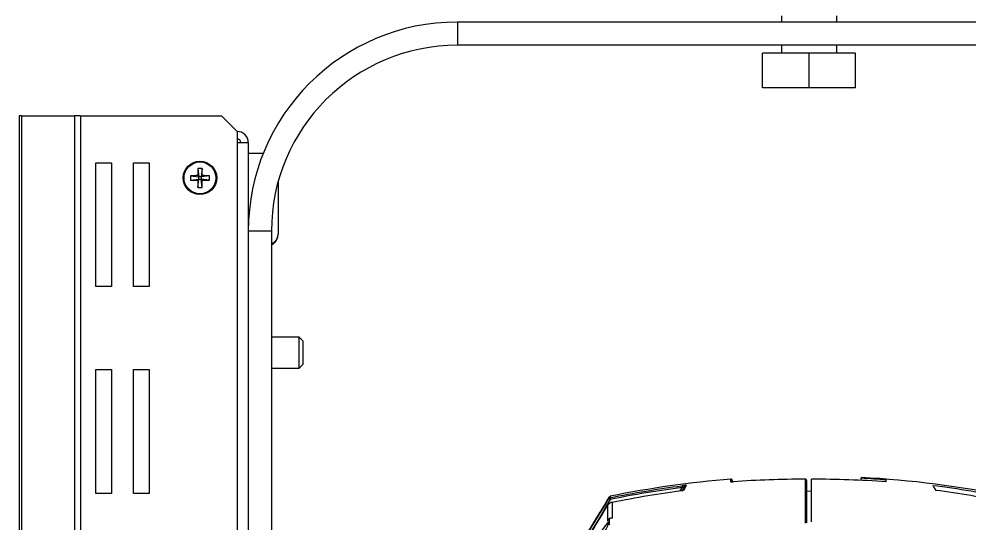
# Model space of a CAD drawing. Extents: x 9.3 to 87.2, y 0.6 to 68.8.
# Drawn here: x 74.45 to 82.11, y 30.54 to 34.61 of the extents above; entities that cross this region are included whole.
import ezdxf

# ---------------------------------------------------------------- set-up
doc = ezdxf.new("R2010")
doc.units = 0
doc.header["$MEASUREMENT"] = 0
doc.layers.add('OBJECT', color=7, linetype='CONTINUOUS')

msp = doc.modelspace()

# ---------------------------------------------------------------- linework, layer by layer
at = {"layer": 'OBJECT'}
for p, q in [((77.9829, 34.5802), (77.9829, 34.3932)), ((83.6589, 34.5802), (77.9829, 34.5802)), ((80.5984, 34.6302), (80.5984, 34.5802)), ((81.0434, 34.5802), (81.0434, 34.6302)), ((83.6589, 34.3932), (77.9829, 34.3932)), ((80.5984, 34.3932), (80.5984, 34.3302)), ((81.0434, 34.3302), (81.0434, 34.3932)), ((80.4459, 34.0502), (80.4459, 34.3302)), ((80.8209, 34.3302), (80.4459, 34.3302)), ((80.8209, 34.0502), (80.8209, 34.3302)), ((81.1959, 34.3302), (80.8209, 34.3302)), ((81.1959, 34.0502), (81.1959, 34.3302)), ((80.8209, 34.0502), (80.4459, 34.0502)), ((81.1959, 34.0502), (80.8209, 34.0502)), ((74.4459, 33.8222), (74.4459, 27.0472)), ((74.4664, 33.8222), (74.4459, 33.8222)), ((74.4664, 33.8222), (74.4664, 27.0472)), ((74.4664, 33.8222), (74.8938, 33.8222)), ((74.8938, 33.8222), (74.8938, 27.0472)), ((74.9433, 33.8222), (74.8938, 33.8222)), ((74.9433, 33.8222), (74.9433, 27.0472)), ((74.9433, 33.8222), (76.0809, 33.8222)), ((76.2059, 33.6972), (76.0809, 33.8222)), ((76.2059, 33.6972), (76.2059, 27.1722)), ((76.2059, 33.6072), (76.2959, 33.6072)), ((76.2959, 33.6072), (76.2959, 27.2622)), ((76.4159, 33.5181), (76.2959, 33.5181)), ((75.0659, 33.4442), (75.1909, 33.4442)), ((75.0659, 32.4442), (75.0659, 33.4442)), ((75.1909, 33.4442), (75.1909, 32.4442)), ((75.3709, 33.4442), (75.4959, 33.4442)), ((75.3709, 32.4442), (75.3709, 33.4442)), ((75.4959, 33.4442), (75.4959, 32.4442)), ((75.8888, 33.3985), (75.8966, 33.3314)), ((75.923, 33.3985), (75.9151, 33.3314)), ((75.8296, 33.3393), (75.8966, 33.3314)), ((75.8296, 33.3051), (75.8966, 33.3129)), ((75.8875, 33.3405), (75.8966, 33.3314)), ((75.8966, 33.3129), (75.8875, 33.3038)), ((75.8888, 33.2459), (75.8966, 33.3129)), ((75.9151, 33.3314), (75.8966, 33.3314)), ((75.8966, 33.3129), (75.8966, 33.3314)), ((75.8966, 33.3129), (75.9151, 33.3129)), ((75.9151, 33.3314), (75.9242, 33.3405)), ((75.9822, 33.3393), (75.9151, 33.3314)), ((75.9151, 33.3314), (75.9151, 33.3129)), ((75.9242, 33.3038), (75.9151, 33.3129)), ((75.9822, 33.3051), (75.9151, 33.3129)), ((75.923, 33.2459), (75.9151, 33.3129)), ((76.5359, 33.2884), (76.5359, 32.8733)), ((76.4829, 32.8932), (76.2959, 32.8932)), ((76.4829, 32.8932), (76.4829, 27.7148)), ((76.5359, 32.8733), (76.5359, 32.8669)), ((75.1909, 32.4442), (75.0659, 32.4442)), ((75.4959, 32.4442), (75.3709, 32.4442)), ((76.7061, 32.0352), (76.4829, 32.0352)), ((76.7359, 32.0054), (76.7061, 32.0352)), ((76.7061, 31.7852), (76.7061, 32.0352)), ((76.7359, 32.0054), (76.7359, 31.8149)), ((76.7061, 31.7852), (76.7359, 31.8149)), ((75.0659, 31.7742), (75.1909, 31.7742)), ((75.0659, 30.7742), (75.0659, 31.7742)), ((75.1909, 31.7742), (75.1909, 30.7742)), ((75.3709, 30.7742), (75.3709, 31.7742)), ((75.3709, 31.7742), (75.4959, 31.7742)), ((75.4959, 31.7742), (75.4959, 30.7742)), ((76.4829, 31.7852), (76.7061, 31.7852)), ((81.2409, 30.8793), (81.2409, 30.9002)), ((79.7812, 30.7961), (79.7963, 30.8223)), ((80.1901, 30.8895), (80.1901, 30.8896)), ((75.1909, 30.7742), (75.0659, 30.7742)), ((75.4959, 30.7742), (75.3709, 30.7742)), ((79.2165, 30.7511), (79.2145, 30.7505)), ((80.8409, 30.7905), (80.8009, 30.7919))]:
    msp.add_line(p, q, dxfattribs=at)
at = {"layer": 'OBJECT', "flags": 128}
msp.add_lwpolyline([(80.1938, 30.8686), (80.1922, 30.869), (80.1901, 30.869)], dxfattribs=at)
at = {"layer": 'OBJECT'}
for radius in [0.135, 0.1287]:
    msp.add_circle((75.9059, 33.3222), radius, dxfattribs=at)
for centre, radius, start, end in [((77.9829, 32.8932), 1.687, 90, 180), ((77.9829, 32.8932), 1.5, 90, 180), ((76.2059, 33.6072), 0.09, 0, 90), ((76.2059, 33.6072), 0.03, 0, 90), ((78.0186, 33.3242), 2.1311, 178.00381, 179.56135), ((75.9059, 33.0702), 0.3287, 87.01454, 92.98546), ((73.7949, 33.3243), 2.1294, 0.43743, 1.99625), ((76.1576, 33.3222), 0.3284, 177.01118, 182.98882), ((75.9038, 31.2113), 2.1293, 90.43742, 91.99628), ((75.9039, 35.4387), 2.1349, 268.00578, 269.56052), ((78.0186, 33.3202), 2.1311, 180.43865, 181.99619), ((73.7949, 33.3201), 2.1294, 358.00375, 359.56257), ((75.908, 31.2113), 2.1293, 88.00372, 89.5626), ((75.9079, 35.4387), 2.1349, 270.43947, 271.99421), ((75.6542, 33.3222), 0.3284, 357.01118, 2.98882), ((75.9059, 33.5744), 0.3289, 267.01585, 272.98415), ((80.8209, 22.9162), 7.9983, 78.37943, 86.98971), ((80.8209, 22.9162), 7.9983, 94.5236, 101.57285), ((80.0618, 30.86), 0.2682, 185.01691, 188.08124), ((79.832, 30.8254), 0.015, 97.08833, 149.9965), ((80.1909, 30.8796), 0.01, 0.35613, 94.52956), ((80.7909, 30.8797), 0.01, 0.0222, 90.23455), ((79.2171, 30.7251), 0.015, 101.59252, 149.10123), ((79.3459, 30.7557), 0.1328, 186.89481, 192.95674), ((79.1497, 30.6205), 0.1248, 57.62628, 64.08287)]:
    msp.add_arc(centre, radius, start, end, dxfattribs=at)
for points, knots in [([(76.5359, 32.8733), (76.5359, 32.8731), (76.5359, 32.8649), (76.5334, 32.8462), (76.5211, 32.8197), (76.503, 32.7988), (76.4882, 32.7918), (76.4829, 32.7893)], [0, 0, 0, 0, 0.005226, 0.239855, 0.54368, 0.837711, 1, 1, 1, 1]), ([(76.4829, 32.7821), (76.4882, 32.7846), (76.503, 32.7916), (76.5211, 32.8127), (76.5334, 32.8395), (76.5359, 32.8584), (76.5359, 32.8667), (76.5359, 32.8669)], [0, 0, 0, 0, 0.1622891, 0.4563188, 0.7601399, 0.9947724, 1, 1, 1, 1]), ([(79.8302, 30.8403), (79.8303, 30.8404), (79.8291, 30.8404), (79.825, 30.8401), (79.822, 30.8398), (79.8151, 30.8391), (79.8112, 30.8386), (79.8031, 30.8376), (79.7989, 30.8371), (79.7946, 30.8366)], [0, 0, 0, 0, 0.25, 0.25, 0.5, 0.5, 0.75, 0.75, 1, 1, 1, 1]), ([(79.7963, 30.8223), (79.801, 30.8247), (79.8059, 30.8271), (79.8125, 30.8302), (79.8146, 30.8312), (79.818, 30.8327), (79.8192, 30.8331), (79.8191, 30.8329)], [0, 0, 0, 0, 0.5, 0.5, 0.75, 0.75, 1, 1, 1, 1]), ([(80.1901, 30.869), (80.1901, 30.8748), (80.1901, 30.8844), (80.1901, 30.889), (80.1901, 30.8894), (80.1901, 30.8895)], [0, 0, 0, 0, 0.489972, 0.818808, 1, 1, 1, 1]), ([(80.1901, 30.869), (80.1901, 30.8688), (80.1913, 30.8686), (80.1955, 30.8685), (80.1973, 30.8685), (80.2023, 30.8687), (80.2055, 30.8688), (80.2094, 30.8691)], [0, 0, 0, 0, 0.5, 0.5, 0.75, 0.75, 1, 1, 1, 1]), ([(80.2095, 30.8691), (80.209, 30.8691), (80.2071, 30.869), (80.2039, 30.8688), (80.2, 30.8686), (80.196, 30.8685), (80.1933, 30.8686), (80.1934, 30.8686), (80.1934, 30.8686)], [0, 0, 0, 0, 0.0494673, 0.1653536, 0.315317, 0.5354254, 0.8683222, 1, 1, 1, 1]), ([(80.2009, 30.8795), (80.2009, 30.8791), (80.2009, 30.8785), (80.2009, 30.8707), (80.2009, 30.8687)], [0, 0, 0, 0, 0.738676, 1, 1, 1, 1]), ([(80.7909, 30.8897), (80.6932, 30.8896), (80.5959, 30.8878), (80.4019, 30.8809), (80.3054, 30.8758), (80.2094, 30.8691)], [0, 0, 0, 0, 0.5, 0.5, 1, 1, 1, 1]), ([(80.7909, 30.5356), (80.7909, 30.6295), (80.7909, 30.706), (80.7909, 30.8241), (80.7909, 30.8657), (80.7909, 30.8897)], [0, 0, 0, 0, 0.5, 0.5, 1, 1, 1, 1]), ([(80.8009, 30.8797), (80.8009, 30.8652), (80.8009, 30.8363), (80.8009, 30.759), (80.8009, 30.6622), (80.8009, 30.5769), (80.8009, 30.5361)], [0, 0, 0, 0, 0.254783, 0.509567, 0.765134, 1, 1, 1, 1]), ([(80.8409, 30.5467), (80.8409, 30.5986), (80.8409, 30.7063), (80.8409, 30.8243), (80.8409, 30.8672), (80.8409, 30.8898)], [0, 0, 0, 0, 0.3047051, 0.6325879, 1, 1, 1, 1]), ([(79.2091, 30.7495), (79.1861, 30.711), (79.1442, 30.6412), (79.0876, 30.5469), (79.0436, 30.4736), (79.0092, 30.4163), (78.9689, 30.3491), (78.9152, 30.2599), (78.8414, 30.1374), (78.7891, 30.0502), (78.7596, 30.0012)], [0, 0, 0, 0, 0.140877, 0.256106, 0.345709, 0.409705, 0.465698, 0.594334, 0.771805, 1, 1, 1, 1]), ([(79.2042, 30.7328), (79.2044, 30.7365), (79.2047, 30.7413), (79.2053, 30.7424), (79.2055, 30.7426)], [0, 0, 0, 0, 0.766015, 1, 1, 1, 1]), ([(79.2163, 30.7518), (79.2158, 30.7512), (79.2147, 30.7501), (79.2143, 30.7432), (79.2141, 30.7398)], [0, 0, 0, 0, 0.501507, 1, 1, 1, 1]), ([(78.7536, 29.9408), (78.818, 30.0484), (78.8824, 30.156), (78.9468, 30.2636), (79.0291, 30.4012), (79.1114, 30.5387), (79.1937, 30.6763)], [0.00042223, 0.00042223, 0.00042223, 0.00042223, 0.00998302, 0.00998302, 0.00998302, 0.02220394, 0.02220394, 0.02220394, 0.02220394]), ([(79.2332, 30.7043), (79.2291, 30.7035), (79.2252, 30.7022), (79.2176, 30.699), (79.2139, 30.6969), (79.2038, 30.6897), (79.198, 30.6835), (79.1937, 30.6763)], [0, 0, 0, 0, 0.25, 0.25, 0.5, 0.5, 1, 1, 1, 1]), ([(79.0077, 30.412), (79.0085, 30.4135), (79.0097, 30.4156), (79.0128, 30.4208), (79.0146, 30.424), (79.0211, 30.4349), (79.0265, 30.444), (79.0384, 30.4641), (79.0451, 30.4753), (79.0588, 30.4983), (79.066, 30.5103), (79.0767, 30.5281), (79.0803, 30.534), (79.0873, 30.5458), (79.0909, 30.5517), (79.0977, 30.5631), (79.101, 30.5686), (79.1074, 30.5793), (79.1106, 30.5845), (79.1195, 30.5992), (79.1246, 30.6077), (79.133, 30.6215), (79.136, 30.6264), (79.1376, 30.6288)], [0, 0, 0, 0, 0.0625, 0.0625, 0.125, 0.125, 0.25, 0.25, 0.375, 0.375, 0.5, 0.5, 0.5625, 0.5625, 0.625, 0.625, 0.6875, 0.6875, 0.75, 0.75, 0.875, 0.875, 1, 1, 1, 1]), ([(79.1379, 30.6292), (79.1381, 30.6295), (79.1388, 30.6304), (79.1337, 30.6215), (79.1235, 30.6042), (79.1079, 30.5778), (79.0907, 30.5488), (79.0788, 30.529), (79.0742, 30.5212)], [0, 0, 0, 0, 0.0813083, 0.2533537, 0.431253, 0.6281894, 0.8528159, 1, 1, 1, 1]), ([(78.9167, 30.0645), (78.9164, 30.0659), (78.9158, 30.0694), (78.9297, 30.0988), (78.9545, 30.1459), (78.9873, 30.2046), (79.032, 30.2815), (79.0849, 30.3694), (79.1412, 30.459), (79.1803, 30.517), (79.2014, 30.5449), (79.2035, 30.5443), (79.2043, 30.5441)], [0, 0, 0, 0, 0.064198, 0.151824, 0.243998, 0.347183, 0.433255, 0.585733, 0.723913, 0.85563, 0.951488, 1, 1, 1, 1]), ([(79.2043, 30.5441), (79.2057, 30.545), (79.2097, 30.5478), (79.2019, 30.5282), (79.1834, 30.4904), (79.153, 30.4341), (79.1198, 30.3754), (79.0966, 30.3363), (79.0883, 30.3223)], [0, 0, 0, 0, 0.096702, 0.277236, 0.457936, 0.654007, 0.87635, 1, 1, 1, 1])]:
    msp.add_open_spline(points, degree=3, knots=knots, dxfattribs=at)
for points in [[(81.2409, 30.9002), (81.3076, 30.8961), (81.3743, 30.8912), (81.4409, 30.8854)], [(79.2141, 30.7398), (79.4063, 30.7791), (79.6, 30.8114), (79.7946, 30.8366)], [(79.7963, 30.8223), (79.6019, 30.7973), (79.4085, 30.7651), (79.2165, 30.726)], [(79.7959, 30.7928), (79.8062, 30.8106), (79.8139, 30.824), (79.8191, 30.8329)], [(79.8302, 30.8403), (79.825, 30.8314), (79.8173, 30.818), (79.807, 30.8002)], [(81.4409, 30.8686), (81.2427, 30.8827), (81.0427, 30.8899), (80.8409, 30.8898)], [(81.4409, 30.8854), (81.4409, 30.8835), (81.4409, 30.8789), (81.4409, 30.8724), (81.4409, 30.8686)], [(81.8187, 30.8398), (82.0253, 30.8139), (82.2304, 30.78), (82.4342, 30.7381)], [(81.8187, 30.8398), (81.8239, 30.8309), (81.8317, 30.8174), (81.8422, 30.7992)], [(79.2332, 30.7043), (79.4232, 30.7434), (79.6145, 30.7753), (79.807, 30.8002)], [(82.4085, 30.7043), (82.221, 30.7429), (82.0322, 30.7745), (81.8422, 30.7992)], [(78.7373, 29.9513), (78.8929, 30.2118), (79.0485, 30.4723), (79.2042, 30.7328)], [(79.2165, 30.726), (79.0601, 30.4643), (78.9037, 30.2026), (78.7474, 29.9409)], [(79.1937, 30.6763), (79.1939, 30.6472), (79.1945, 30.6056), (79.1947, 30.5515)], [(79.234, 30.576), (79.234, 30.6318), (79.2334, 30.6746), (79.2332, 30.7043)], [(79.2082, 30.5715), (79.2038, 30.5651), (79.1993, 30.5585), (79.1947, 30.5515)], [(79.234, 30.576), (79.2254, 30.5745), (79.2168, 30.573), (79.2082, 30.5715)], [(79.2082, 30.5715), (79.2082, 30.5557), (79.2082, 30.5389), (79.2082, 30.5211)]]:
    msp.add_open_spline(points, degree=3, dxfattribs=at)

doc.saveas('drawing.dxf')
